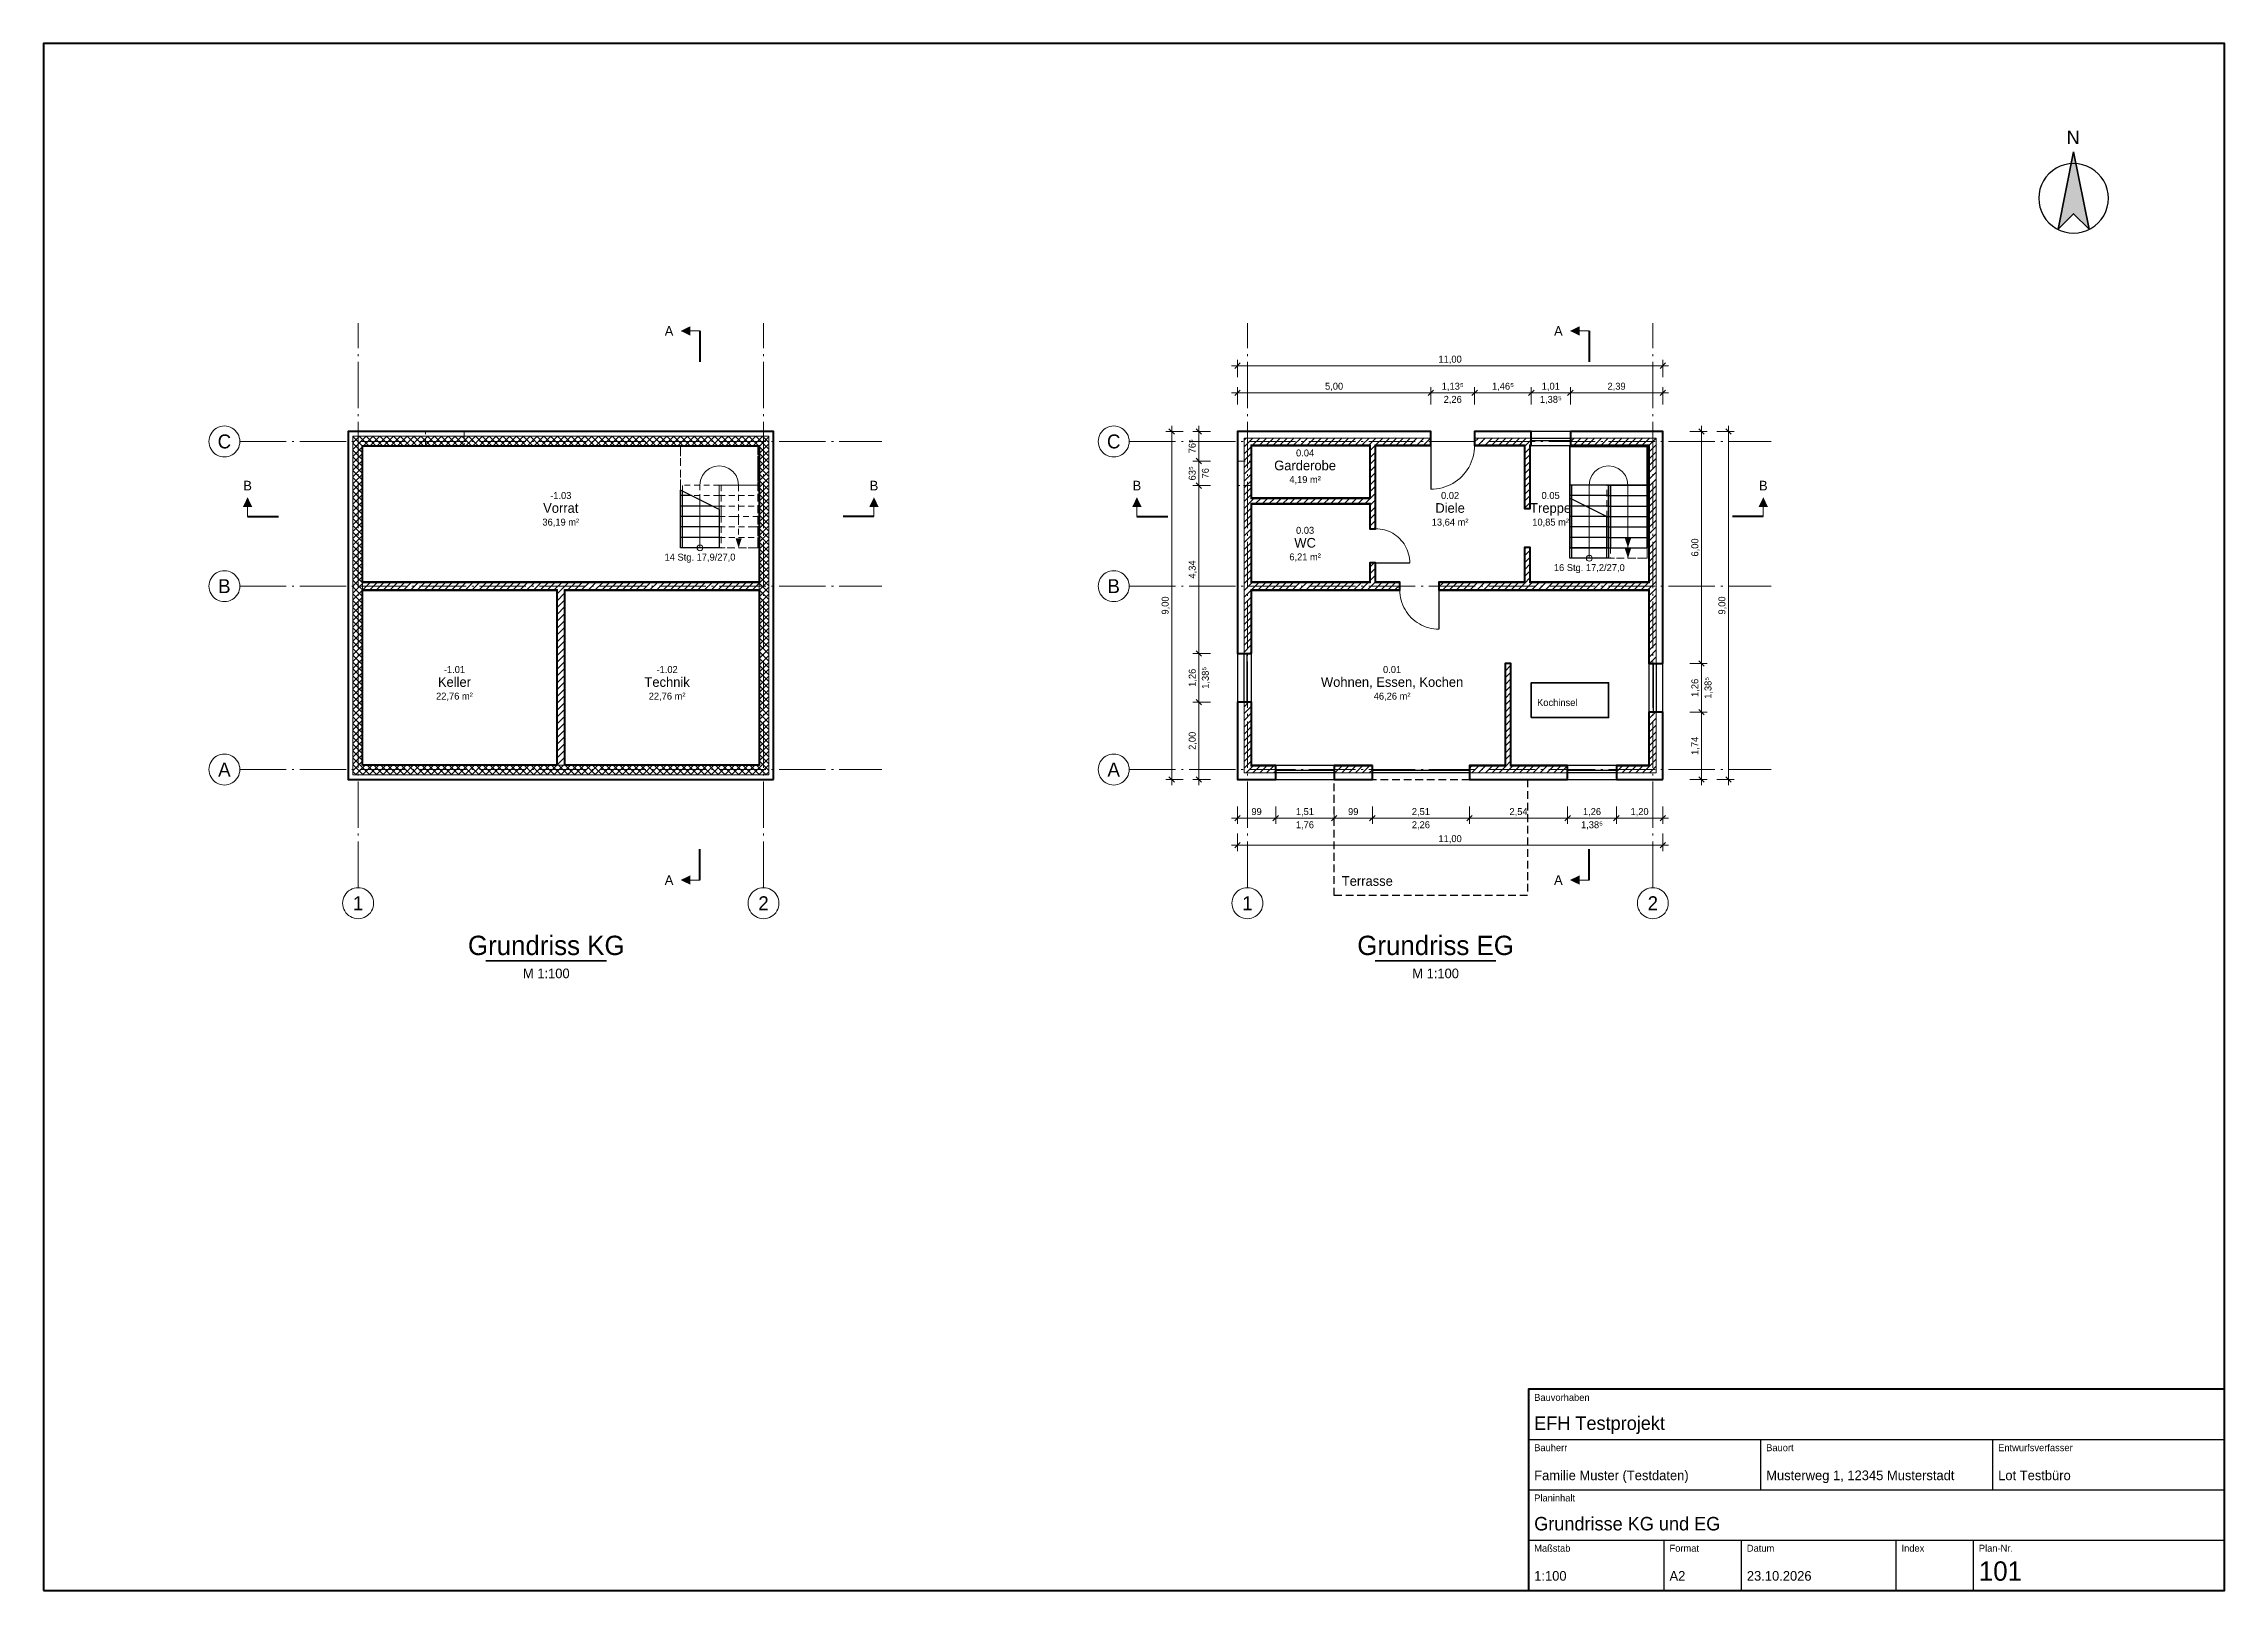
# Model space of a CAD drawing. Header units: millimetres. Extents: x 20 to 584, y 10 to 410.
import ezdxf
from ezdxf.enums import TextEntityAlignment as Align

# ---------------------------------------------------------------- set-up
doc = ezdxf.new("R2010")
doc.units = ezdxf.units.MM
for name, pattern in [('LOT_STRICH_1', [3, 2, -1]), ('LOT_STRICH_2', [2.5, 1.5, -1]), ('LOT_STRICH_3', [15.5, 12, -1.5, 0.5, -1.5])]:
    doc.linetypes.add(name, pattern=pattern)
doc.layers.add('A_Planblatt', color=7, linetype='Continuous')
pattern_1 = [(45, (0, 0), (-0.8838835, 0.8838835), [])]

msp = doc.modelspace()

# ---------------------------------------------------------------- hatches: boundary and pattern name
at = {"layer": 'A_Planblatt'}
for points in [[(545, 382), (549, 362), (545, 366), (541, 362)], [(184.75, 335.7), (187.25, 334.5), (187.25, 336.9)], [(414.75, 335.7), (417.25, 334.5), (417.25, 336.9)], [(72.75, 292.7), (73.95, 290.2), (71.55, 290.2)], [(234.75, 292.7), (233.55, 290.2), (235.95, 290.2)], [(302.75, 292.7), (303.95, 290.2), (301.55, 290.2)], [(464.75, 292.7), (463.55, 290.2), (465.95, 290.2)], [(199.75, 279.6), (200.55, 282.1), (198.95, 282.1)], [(429.75, 279.6), (430.55, 282.1), (428.95, 282.1)], [(429.75, 276.9), (430.55, 279.4), (428.95, 279.4)], [(184.75, 193.7), (187.25, 194.9), (187.25, 192.5)], [(414.75, 193.7), (417.25, 194.9), (417.25, 192.5)]]:
    msp.add_hatch(color=7, dxfattribs=at).paths.add_polyline_path(points)
at = {"layer": 'A_Planblatt', "lineweight": 13}
h = msp.add_hatch(dxfattribs=at)
h.set_pattern_fill('_USER', scale=1.25, angle=45, style=0, pattern_type=0)
h.set_pattern_definition(pattern_1)
h.paths.add_polyline_path([(207.55, 220.9), (207.55, 308.5), (99.95, 308.5), (99.95, 220.9)])
h.paths.add_polyline_path([(102.45, 223.4), (102.45, 306), (205.05, 306), (205.05, 223.4)])
h = msp.add_hatch(dxfattribs=at)
h.set_pattern_fill('_USER', scale=1.25, angle=135, style=0, pattern_type=0)
h.set_pattern_definition([(135, (0, 0), (-0.8838835, -0.8838835), [])])
h.paths.add_polyline_path([(207.55, 220.9), (207.55, 308.5), (99.95, 308.5), (99.95, 220.9)])
h.paths.add_polyline_path([(102.45, 223.4), (102.45, 306), (205.05, 306), (205.05, 223.4)])
h = msp.add_hatch(dxfattribs=at)
h.set_pattern_fill('_USER', scale=1.25, angle=45, style=0, pattern_type=0)
h.set_pattern_definition(pattern_1)
h.paths.add_polyline_path([(363.18, 306.25), (363.18, 292.27), (332.2, 292.27), (332.2, 306.25)])
h.paths.add_polyline_path([(404.75, 308), (390.1, 308), (390.1, 306.25), (403.18, 306.25), (403.18, 289.8), (404.32, 289.8), (404.32, 306.25), (404.75, 306.25)])
h.paths.add_polyline_path([(404.32, 279.7), (403.18, 279.7), (403.18, 270.57), (380.85, 270.57), (380.85, 268.82), (435.3, 268.82), (435.3, 249.7), (437.05, 249.7), (437.05, 308), (414.85, 308), (414.85, 306.25), (435.3, 306.25), (435.3, 270.57), (404.32, 270.57)])
h.paths.add_polyline_path([(364.32, 275.7), (363.18, 275.7), (363.18, 270.57), (332.2, 270.57), (332.2, 291.12), (363.18, 291.12), (363.18, 284.55), (364.32, 284.55), (364.32, 306.25), (378.75, 306.25), (378.75, 308), (330.45, 308), (330.45, 252.3), (332.2, 252.3), (332.2, 268.82), (370.75, 268.82), (370.75, 270.57), (364.32, 270.57)])
h.paths.add_polyline_path([(399.32, 249.7), (398.18, 249.7), (398.18, 223.15), (388.75, 223.15), (388.75, 221.4), (414.15, 221.4), (414.15, 223.15), (399.32, 223.15)])
h.paths.add_polyline_path([(338.65, 223.15), (332.2, 223.15), (332.2, 239.7), (330.45, 239.7), (330.45, 221.4), (338.65, 221.4)])
h.paths.add_polyline_path([(437.05, 221.4), (437.05, 237.1), (435.3, 237.1), (435.3, 223.15), (426.75, 223.15), (426.75, 221.4)])
h.paths.add_polyline_path([(363.65, 223.15), (353.75, 223.15), (353.75, 221.4), (363.65, 221.4)])
h = msp.add_hatch(dxfattribs=at)
h.set_pattern_fill('_USER', scale=1.25, angle=45, style=0, pattern_type=0)
h.set_pattern_definition(pattern_1)
h.paths.add_polyline_path([(205.05, 270.57), (102.45, 270.57), (102.45, 268.82), (152.88, 268.82), (152.88, 223.4), (154.62, 223.4), (154.62, 268.82), (205.05, 268.82)])

# ---------------------------------------------------------------- linework, layer by layer
at = {"layer": 'A_Planblatt', "color": 7, "lineweight": 50}
for points in [[(20, 10), (584, 10), (584, 410), (20, 410)], [(208.75, 219.7), (208.75, 309.7), (98.75, 309.7), (98.75, 219.7)], [(102.45, 270.72), (102.45, 306), (205.05, 306), (205.05, 270.72)], [(332.35, 252.3), (332.35, 268.68), (370.75, 268.68), (370.75, 270.72), (364.48, 270.72), (364.48, 275.7), (363.02, 275.7), (363.02, 270.72), (332.35, 270.72), (332.35, 290.98), (363.02, 290.98), (363.02, 284.55), (364.48, 284.55), (364.48, 306.1), (378.75, 306.1), (378.75, 309.7), (328.75, 309.7), (328.75, 252.3)], [(332.35, 292.42), (332.35, 306.1), (363.02, 306.1), (363.02, 292.42)], [(438.75, 249.7), (438.75, 309.7), (414.85, 309.7), (414.85, 306.1), (435.15, 306.1), (435.15, 270.72), (404.48, 270.72), (404.48, 279.7), (403.02, 279.7), (403.02, 270.72), (380.85, 270.72), (380.85, 268.68), (435.15, 268.68), (435.15, 249.7)], [(404.75, 309.7), (390.1, 309.7), (390.1, 306.1), (403.02, 306.1), (403.02, 289.8), (404.48, 289.8), (404.48, 306.1), (404.75, 306.1)], [(102.45, 223.4), (102.45, 268.68), (152.72, 268.68), (152.72, 223.4)], [(154.78, 223.4), (154.78, 268.68), (205.05, 268.68), (205.05, 223.4)], [(414.15, 223.3), (399.48, 223.3), (399.48, 249.7), (398.02, 249.7), (398.02, 223.3), (388.75, 223.3), (388.75, 219.7), (414.15, 219.7)], [(338.65, 223.3), (332.35, 223.3), (332.35, 239.7), (328.75, 239.7), (328.75, 219.7), (338.65, 219.7)], [(438.75, 219.7), (438.75, 237.1), (435.15, 237.1), (435.15, 223.3), (426.75, 223.3), (426.75, 219.7)], [(363.65, 223.3), (353.75, 223.3), (353.75, 219.7), (363.65, 219.7)], [(404, 10), (584, 10), (584, 62), (404, 62)]]:
    msp.add_lwpolyline(points, close=True, dxfattribs=at)
at = {"layer": 'A_Planblatt', "color": 7, "lineweight": 25}
for points in [[(554, 370), (553.92, 371.17), (553.69, 372.33), (553.31, 373.44), (552.79, 374.5), (552.14, 375.48), (551.36, 376.36), (550.48, 377.14), (549.5, 377.79), (548.44, 378.31), (547.33, 378.69), (546.17, 378.92), (545, 379), (543.83, 378.92), (542.67, 378.69), (541.56, 378.31), (540.5, 377.79), (539.52, 377.14), (538.64, 376.36), (537.86, 375.48), (537.21, 374.5), (536.69, 373.44), (536.31, 372.33), (536.08, 371.17), (536, 370), (536.08, 368.83), (536.31, 367.67), (536.69, 366.56), (537.21, 365.5), (537.86, 364.52), (538.64, 363.64), (539.52, 362.86), (540.5, 362.21), (541.56, 361.69), (542.67, 361.31), (543.83, 361.08), (545, 361), (546.17, 361.08), (547.33, 361.31), (548.44, 361.69), (549.5, 362.21), (550.48, 362.86), (551.36, 363.64), (552.14, 364.52), (552.79, 365.5), (553.31, 366.56), (553.69, 367.67), (553.92, 368.83)], [(414.85, 306.1), (414.85, 309.7), (404.75, 309.7), (404.75, 306.1)], [(414.75, 279.6), (434.75, 279.6), (434.75, 305.8), (414.75, 305.8)], [(332.35, 252.3), (328.75, 252.3), (328.75, 239.7), (332.35, 239.7)], [(438.75, 249.7), (435.15, 249.7), (435.15, 237.1), (438.75, 237.1)], [(353.75, 219.7), (353.75, 223.3), (338.65, 223.3), (338.65, 219.7)], [(426.75, 219.7), (426.75, 223.3), (414.15, 223.3), (414.15, 219.7)]]:
    msp.add_lwpolyline(points, close=True, dxfattribs=at)
at = {"layer": 'A_Planblatt', "color": 7, "lineweight": 35}
for points in [[(545, 382), (549, 362), (545, 366), (541, 362)], [(404.75, 235.7), (424.75, 235.7), (424.75, 244.7), (404.75, 244.7)]]:
    msp.add_lwpolyline(points, close=True, dxfattribs=at)
at = {"layer": 'A_Planblatt', "color": 7, "linetype": 'LOT_STRICH_3', "lineweight": 13}
for points in [[(101.33, 191.7), (101.33, 337.7)], [(206.18, 191.7), (206.18, 337.7)], [(331.32, 191.7), (331.32, 337.7)], [(436.18, 191.7), (436.18, 337.7)], [(70.75, 307.12), (236.75, 307.12)], [(300.75, 307.12), (466.75, 307.12)], [(70.75, 269.7), (236.75, 269.7)], [(300.75, 269.7), (466.75, 269.7)], [(70.75, 222.27), (236.75, 222.27)], [(300.75, 222.27), (466.75, 222.27)]]:
    msp.add_lwpolyline(points, dxfattribs=at)
at = {"layer": 'A_Planblatt', "color": 7, "lineweight": 18}
for points in [[(189.75, 335.7), (187.25, 335.7)], [(419.75, 335.7), (417.25, 335.7)], [(328.75, 328.2), (328.75, 323.7)], [(438.75, 328.2), (438.75, 323.7)], [(327.25, 326.7), (440.25, 326.7)], [(327.25, 319.7), (440.25, 319.7)], [(328.75, 321.2), (328.75, 316.7)], [(378.75, 321.2), (378.75, 316.7)], [(390.1, 321.2), (390.1, 316.7)], [(404.75, 321.2), (404.75, 316.7)], [(414.85, 321.2), (414.85, 316.7)], [(438.75, 321.2), (438.75, 316.7)], [(311.75, 218.2), (311.75, 311.2)], [(318.75, 218.2), (318.75, 311.2)], [(448.75, 311.2), (448.75, 218.2)], [(455.75, 311.2), (455.75, 218.2)], [(310.25, 309.7), (314.75, 309.7)], [(317.25, 309.7), (321.75, 309.7)], [(450.25, 309.7), (445.75, 309.7)], [(457.25, 309.7), (452.75, 309.7)], [(317.25, 302.05), (321.75, 302.05)], [(420.42, 298.3), (421.21, 299.34)], [(421.21, 299.34), (422.25, 300.13)], [(422.25, 300.13), (423.46, 300.63)], [(423.46, 300.63), (424.75, 300.8)], [(424.75, 300.8), (426.04, 300.63)], [(426.04, 300.63), (427.25, 300.13)], [(427.25, 300.13), (428.29, 299.34)], [(428.29, 299.34), (429.08, 298.3)], [(317.25, 295.7), (321.75, 295.7)], [(419.75, 295.8), (419.92, 297.09)], [(419.75, 290.4), (419.75, 295.8)], [(419.92, 297.09), (420.42, 298.3)], [(429.08, 298.3), (429.58, 297.09)], [(429.58, 297.09), (429.75, 295.8)], [(429.75, 295.8), (429.75, 279.6)], [(72.75, 287.7), (72.75, 290.2)], [(189.75, 279.6), (189.75, 292.02)], [(234.75, 287.7), (234.75, 290.2)], [(302.75, 287.7), (302.75, 290.2)], [(419.75, 276.9), (419.75, 289.91)], [(464.75, 287.7), (464.75, 290.2)], [(317.25, 252.3), (321.75, 252.3)], [(450.25, 249.7), (445.75, 249.7)], [(317.25, 239.7), (321.75, 239.7)], [(450.25, 237.1), (445.75, 237.1)], [(310.25, 219.7), (314.75, 219.7)], [(317.25, 219.7), (321.75, 219.7)], [(450.25, 219.7), (445.75, 219.7)], [(457.25, 219.7), (452.75, 219.7)], [(440.25, 209.7), (327.25, 209.7)], [(328.75, 208.2), (328.75, 212.7)], [(338.65, 208.2), (338.65, 212.7)], [(353.75, 208.2), (353.75, 212.7)], [(363.65, 208.2), (363.65, 212.7)], [(388.75, 208.2), (388.75, 212.7)], [(414.15, 208.2), (414.15, 212.7)], [(426.75, 208.2), (426.75, 212.7)], [(438.75, 208.2), (438.75, 212.7)], [(328.75, 201.2), (328.75, 205.7)], [(438.75, 201.2), (438.75, 205.7)], [(440.25, 202.7), (327.25, 202.7)], [(189.75, 193.7), (187.25, 193.7)], [(419.75, 193.7), (417.25, 193.7)]]:
    msp.add_lwpolyline(points, dxfattribs=at)
at = {"layer": 'A_Planblatt', "color": 7, "lineweight": 50}
for points in [[(189.75, 335.7), (189.75, 327.7)], [(419.75, 335.7), (419.75, 327.7)], [(72.75, 287.7), (80.75, 287.7)], [(234.75, 287.7), (226.75, 287.7)], [(302.75, 287.7), (310.75, 287.7)], [(464.75, 287.7), (456.75, 287.7)], [(189.75, 193.7), (189.75, 201.7)], [(419.75, 193.7), (419.75, 201.7)]]:
    msp.add_lwpolyline(points, dxfattribs=at)
at = {"layer": 'A_Planblatt', "color": 7, "lineweight": 25}
for points in [[(328.04, 325.99), (329.46, 327.41)], [(438.04, 325.99), (439.46, 327.41)], [(328.04, 318.99), (329.46, 320.41)], [(378.04, 318.99), (379.46, 320.41)], [(389.39, 318.99), (390.81, 320.41)], [(404.04, 318.99), (405.46, 320.41)], [(414.14, 318.99), (415.56, 320.41)], [(438.04, 318.99), (439.46, 320.41)], [(312.46, 308.99), (311.04, 310.41)], [(319.46, 308.99), (318.04, 310.41)], [(449.46, 308.99), (448.04, 310.41)], [(456.46, 308.99), (455.04, 310.41)], [(378.75, 306.1), (378.75, 294.75)], [(404.75, 308), (414.85, 308), (414.85, 307.3), (404.75, 307.3), (404.75, 308)], [(414.75, 295.8), (414.75, 305.8)], [(414.75, 305.8), (434.75, 305.8)], [(434.75, 305.8), (434.75, 295.8)], [(319.46, 301.34), (318.04, 302.76)], [(184.75, 293.1), (184.75, 294.52)], [(194.75, 289.52), (184.75, 294.52)], [(185.25, 293.1), (185.25, 294.27)], [(319.46, 294.99), (318.04, 296.41)], [(414.75, 293.1), (414.75, 295.8)], [(424.75, 295.8), (414.75, 295.8)], [(434.75, 295.8), (414.75, 295.8)], [(415.25, 293.1), (415.25, 295.8)], [(424.75, 295.8), (424.75, 293.1)], [(424.75, 295.8), (434.75, 295.8)], [(424.75, 293.1), (424.75, 295.8)], [(425.25, 295.8), (425.25, 293.1)], [(434.75, 295.8), (434.75, 293.1)], [(184.75, 290.4), (184.75, 293.1)], [(187.59, 293.1), (184.75, 293.1)], [(184.75, 287.7), (184.75, 290.4)], [(192.99, 290.4), (184.75, 290.4)], [(184.75, 285), (184.75, 287.7)], [(194.75, 287.7), (184.75, 287.7)], [(185.25, 290.4), (185.25, 293.1)], [(185.25, 287.7), (185.25, 290.4)], [(185.25, 285), (185.25, 287.7)], [(194.75, 289.52), (194.75, 287.7)], [(194.75, 287.7), (194.75, 285)], [(414.75, 290.4), (414.75, 293.1)], [(424.75, 293.1), (414.75, 293.1)], [(414.75, 290.4), (414.75, 292.41)], [(424.75, 287.41), (414.75, 292.41)], [(414.75, 287.7), (414.75, 290.4)], [(418.77, 290.4), (414.75, 290.4)], [(424.75, 290.4), (414.75, 290.4)], [(414.75, 285), (414.75, 287.7)], [(424.17, 287.7), (414.75, 287.7)], [(415.25, 290.4), (415.25, 293.1)], [(415.25, 290.4), (415.25, 292.16)], [(415.25, 287.7), (415.25, 290.4)], [(415.25, 285), (415.25, 287.7)], [(424.25, 285), (424.25, 287.66)], [(424.75, 293.1), (424.75, 290.4)], [(424.75, 293.1), (434.75, 293.1)], [(424.75, 290.4), (424.75, 293.1)], [(424.75, 290.4), (424.75, 287.7)], [(424.75, 290.4), (434.75, 290.4)], [(424.75, 287.7), (424.75, 290.4)], [(424.75, 287.7), (424.75, 285)], [(424.75, 287.7), (434.75, 287.7)], [(424.75, 285), (424.75, 287.7)], [(425.25, 293.1), (425.25, 290.4)], [(425.25, 290.4), (425.25, 287.7)], [(425.25, 287.7), (425.25, 285)], [(434.75, 293.1), (434.75, 290.4)], [(434.75, 290.4), (434.75, 287.7)], [(434.75, 287.7), (434.75, 285)], [(184.75, 282.3), (184.75, 285)], [(194.75, 285), (184.75, 285)], [(184.75, 279.6), (184.75, 282.3)], [(194.75, 282.3), (184.75, 282.3)], [(185.25, 282.3), (185.25, 285)], [(185.25, 279.6), (185.25, 282.3)], [(194.75, 285), (194.75, 282.3)], [(194.75, 282.3), (194.75, 279.6)], [(414.75, 282.3), (414.75, 285)], [(424.75, 285), (414.75, 285)], [(414.75, 279.6), (414.75, 282.3)], [(424.75, 282.3), (414.75, 282.3)], [(415.25, 282.3), (415.25, 285)], [(415.25, 279.6), (415.25, 282.3)], [(424.25, 282.3), (424.25, 285)], [(424.25, 279.6), (424.25, 282.3)], [(424.75, 287.41), (424.75, 285)], [(424.75, 285), (424.75, 282.3)], [(424.75, 285), (424.75, 282.3)], [(424.75, 285), (434.75, 285)], [(424.75, 282.3), (424.75, 285)], [(424.75, 282.3), (424.75, 279.6)], [(424.75, 282.3), (424.75, 279.6)], [(424.75, 282.3), (434.75, 282.3)], [(424.75, 279.6), (424.75, 282.3)], [(425.25, 285), (425.25, 282.3)], [(425.25, 282.3), (425.25, 279.6)], [(434.75, 285), (434.75, 282.3)], [(434.75, 282.3), (434.75, 279.6)], [(194.75, 279.6), (184.75, 279.6)], [(414.75, 276.9), (414.75, 279.6)], [(424.75, 279.6), (414.75, 279.6)], [(424.75, 276.9), (414.75, 276.9)], [(415.25, 276.9), (415.25, 279.6)], [(424.25, 276.9), (424.25, 279.6)], [(424.75, 279.6), (424.75, 276.9)], [(424.75, 279.6), (434.75, 279.6)], [(364.48, 275.7), (373.32, 275.7)], [(380.85, 268.68), (380.85, 258.57)], [(319.46, 251.59), (318.04, 253.01)], [(330.45, 239.7), (330.45, 252.3), (331.15, 252.3), (331.15, 239.7), (330.45, 239.7)], [(437.05, 249.7), (437.05, 237.1), (436.35, 237.1), (436.35, 249.7), (437.05, 249.7)], [(449.46, 248.99), (448.04, 250.41)], [(319.46, 238.99), (318.04, 240.41)], [(449.46, 236.39), (448.04, 237.81)], [(312.46, 218.99), (311.04, 220.41)], [(319.46, 218.99), (318.04, 220.41)], [(353.75, 221.4), (338.65, 221.4), (338.65, 222.1), (353.75, 222.1), (353.75, 221.4)], [(388.75, 221.4), (363.65, 221.4), (363.65, 222.1), (388.75, 222.1), (388.75, 221.4)], [(426.75, 221.4), (414.15, 221.4), (414.15, 222.1), (426.75, 222.1), (426.75, 221.4)], [(449.46, 218.99), (448.04, 220.41)], [(456.46, 218.99), (455.04, 220.41)], [(328.04, 208.99), (329.46, 210.41)], [(337.94, 208.99), (339.36, 210.41)], [(353.04, 208.99), (354.46, 210.41)], [(362.94, 208.99), (364.36, 210.41)], [(388.04, 208.99), (389.46, 210.41)], [(413.44, 208.99), (414.86, 210.41)], [(426.04, 208.99), (427.46, 210.41)], [(438.04, 208.99), (439.46, 210.41)], [(328.04, 201.99), (329.46, 203.41)], [(438.04, 201.99), (439.46, 203.41)], [(404, 49), (584, 49)], [(464, 49), (464, 36)], [(524, 49), (524, 36)], [(404, 36), (584, 36)], [(404, 23), (584, 23)], [(439, 23), (439, 10)], [(459, 23), (459, 10)], [(499, 23), (499, 10)], [(519, 23), (519, 10)]]:
    msp.add_lwpolyline(points, dxfattribs=at)
at = {"layer": 'A_Planblatt', "color": 7, "lineweight": 18}
for points in [[(70.75, 307.12), (70.72, 307.65), (70.61, 308.16), (70.45, 308.66), (70.21, 309.12), (69.92, 309.56), (69.58, 309.95), (69.19, 310.3), (68.75, 310.59), (68.28, 310.82), (67.79, 310.99), (67.27, 311.09), (66.75, 311.12), (66.23, 311.09), (65.71, 310.99), (65.22, 310.82), (64.75, 310.59), (64.31, 310.3), (63.92, 309.95), (63.58, 309.56), (63.29, 309.12), (63.05, 308.66), (62.89, 308.16), (62.78, 307.65), (62.75, 307.12), (62.78, 306.6), (62.89, 306.09), (63.05, 305.59), (63.29, 305.12), (63.58, 304.69), (63.92, 304.3), (64.31, 303.95), (64.75, 303.66), (65.22, 303.43), (65.71, 303.26), (66.23, 303.16), (66.75, 303.12), (67.27, 303.16), (67.79, 303.26), (68.28, 303.43), (68.75, 303.66), (69.19, 303.95), (69.58, 304.3), (69.92, 304.69), (70.21, 305.12), (70.45, 305.59), (70.61, 306.09), (70.72, 306.6)], [(300.75, 307.12), (300.72, 307.65), (300.61, 308.16), (300.45, 308.66), (300.21, 309.12), (299.92, 309.56), (299.58, 309.95), (299.19, 310.3), (298.75, 310.59), (298.28, 310.82), (297.79, 310.99), (297.27, 311.09), (296.75, 311.12), (296.23, 311.09), (295.71, 310.99), (295.22, 310.82), (294.75, 310.59), (294.31, 310.3), (293.92, 309.95), (293.58, 309.56), (293.29, 309.12), (293.05, 308.66), (292.89, 308.16), (292.78, 307.65), (292.75, 307.12), (292.78, 306.6), (292.89, 306.09), (293.05, 305.59), (293.29, 305.12), (293.58, 304.69), (293.92, 304.3), (294.31, 303.95), (294.75, 303.66), (295.22, 303.43), (295.71, 303.26), (296.23, 303.16), (296.75, 303.12), (297.27, 303.16), (297.79, 303.26), (298.28, 303.43), (298.75, 303.66), (299.19, 303.95), (299.58, 304.3), (299.92, 304.69), (300.21, 305.12), (300.45, 305.59), (300.61, 306.09), (300.72, 306.6)], [(208.75, 219.7), (208.75, 309.7), (98.75, 309.7), (98.75, 219.7)], [(99.95, 220.9), (99.95, 308.5), (207.55, 308.5), (207.55, 220.9)], [(207.55, 220.9), (207.55, 308.5), (99.95, 308.5), (99.95, 220.9)], [(102.45, 223.4), (102.45, 306), (205.05, 306), (205.05, 223.4)], [(328.85, 309.6), (378.75, 309.6), (378.75, 309.7), (328.75, 309.7), (328.75, 252.3), (328.85, 252.3)], [(330.45, 308), (378.75, 308), (378.75, 309.6), (328.85, 309.6), (328.85, 252.3), (330.45, 252.3)], [(364.32, 275.7), (363.18, 275.7), (363.18, 270.57), (332.2, 270.57), (332.2, 291.12), (363.18, 291.12), (363.18, 284.55), (364.32, 284.55), (364.32, 306.25), (378.75, 306.25), (378.75, 308), (330.45, 308), (330.45, 252.3), (332.2, 252.3), (332.2, 268.82), (370.75, 268.82), (370.75, 270.57), (364.32, 270.57)], [(363.18, 306.25), (363.18, 292.27), (332.2, 292.27), (332.2, 306.25)], [(363.18, 306.25), (332.2, 306.25), (332.2, 292.27), (363.18, 292.27)], [(363.02, 306.1), (363.02, 292.42), (332.35, 292.42), (332.35, 306.1)], [(378.75, 306.25), (364.32, 306.25), (364.32, 284.55), (364.48, 284.55), (364.48, 306.1), (378.75, 306.1)], [(404.32, 279.7), (403.18, 279.7), (403.18, 270.57), (380.85, 270.57), (380.85, 268.82), (435.3, 268.82), (435.3, 249.7), (437.05, 249.7), (437.05, 308), (414.85, 308), (414.85, 306.25), (435.3, 306.25), (435.3, 270.57), (404.32, 270.57)], [(404.75, 309.7), (390.1, 309.7), (390.1, 309.6), (404.75, 309.6)], [(404.75, 309.6), (390.1, 309.6), (390.1, 308), (404.75, 308)], [(404.75, 308), (390.1, 308), (390.1, 306.25), (403.18, 306.25), (403.18, 289.8), (404.32, 289.8), (404.32, 306.25), (404.75, 306.25)], [(403.18, 306.25), (390.1, 306.25), (390.1, 306.1), (403.02, 306.1), (403.02, 289.8), (403.18, 289.8)], [(404.75, 306.25), (404.32, 306.25), (404.32, 289.8), (404.48, 289.8), (404.48, 306.1), (404.75, 306.1)], [(404.48, 279.7), (404.32, 279.7), (404.32, 270.57), (435.3, 270.57), (435.3, 306.25), (414.85, 306.25), (414.85, 306.1), (435.15, 306.1), (435.15, 270.72), (404.48, 270.72)], [(438.75, 309.7), (414.85, 309.7), (414.85, 309.6), (438.65, 309.6), (438.65, 249.7), (438.75, 249.7)], [(438.65, 309.6), (414.85, 309.6), (414.85, 308), (437.05, 308), (437.05, 249.7), (438.65, 249.7)], [(363.18, 275.7), (363.02, 275.7), (363.02, 270.72), (332.35, 270.72), (332.35, 290.98), (363.02, 290.98), (363.02, 284.55), (363.18, 284.55), (363.18, 291.12), (332.2, 291.12), (332.2, 270.57), (363.18, 270.57)], [(190.5, 279.6), (190.44, 279.89), (190.28, 280.13), (190.04, 280.29), (189.75, 280.35), (189.46, 280.29), (189.22, 280.13), (189.06, 279.89), (189, 279.6), (189.06, 279.31), (189.22, 279.07), (189.46, 278.91), (189.75, 278.85), (190.04, 278.91), (190.28, 279.07), (190.44, 279.31)], [(403.18, 279.7), (403.02, 279.7), (403.02, 270.72), (380.85, 270.72), (380.85, 270.57), (403.18, 270.57)], [(420.5, 276.9), (420.44, 277.19), (420.28, 277.43), (420.04, 277.59), (419.75, 277.65), (419.46, 277.59), (419.22, 277.43), (419.06, 277.19), (419, 276.9), (419.06, 276.61), (419.22, 276.37), (419.46, 276.21), (419.75, 276.15), (420.04, 276.21), (420.28, 276.37), (420.44, 276.61)], [(70.75, 269.7), (70.72, 270.22), (70.61, 270.74), (70.45, 271.23), (70.21, 271.7), (69.92, 272.14), (69.58, 272.53), (69.19, 272.87), (68.75, 273.16), (68.28, 273.4), (67.79, 273.56), (67.27, 273.67), (66.75, 273.7), (66.23, 273.67), (65.71, 273.56), (65.22, 273.4), (64.75, 273.16), (64.31, 272.87), (63.92, 272.53), (63.58, 272.14), (63.29, 271.7), (63.05, 271.23), (62.89, 270.74), (62.78, 270.22), (62.75, 269.7), (62.78, 269.18), (62.89, 268.66), (63.05, 268.17), (63.29, 267.7), (63.58, 267.26), (63.92, 266.87), (64.31, 266.53), (64.75, 266.24), (65.22, 266), (65.71, 265.84), (66.23, 265.73), (66.75, 265.7), (67.27, 265.73), (67.79, 265.84), (68.28, 266), (68.75, 266.24), (69.19, 266.53), (69.58, 266.87), (69.92, 267.26), (70.21, 267.7), (70.45, 268.17), (70.61, 268.66), (70.72, 269.18)], [(205.05, 270.72), (102.45, 270.72), (102.45, 270.57), (205.05, 270.57)], [(300.75, 269.7), (300.72, 270.22), (300.61, 270.74), (300.45, 271.23), (300.21, 271.7), (299.92, 272.14), (299.58, 272.53), (299.19, 272.87), (298.75, 273.16), (298.28, 273.4), (297.79, 273.56), (297.27, 273.67), (296.75, 273.7), (296.23, 273.67), (295.71, 273.56), (295.22, 273.4), (294.75, 273.16), (294.31, 272.87), (293.92, 272.53), (293.58, 272.14), (293.29, 271.7), (293.05, 271.23), (292.89, 270.74), (292.78, 270.22), (292.75, 269.7), (292.78, 269.18), (292.89, 268.66), (293.05, 268.17), (293.29, 267.7), (293.58, 267.26), (293.92, 266.87), (294.31, 266.53), (294.75, 266.24), (295.22, 266), (295.71, 265.84), (296.23, 265.73), (296.75, 265.7), (297.27, 265.73), (297.79, 265.84), (298.28, 266), (298.75, 266.24), (299.19, 266.53), (299.58, 266.87), (299.92, 267.26), (300.21, 267.7), (300.45, 268.17), (300.61, 268.66), (300.72, 269.18)], [(364.48, 275.7), (364.32, 275.7), (364.32, 270.57), (370.75, 270.57), (370.75, 270.72), (364.48, 270.72)], [(205.05, 270.57), (102.45, 270.57), (102.45, 268.82), (152.88, 268.82), (152.88, 223.4), (154.62, 223.4), (154.62, 268.82), (205.05, 268.82)], [(152.88, 268.82), (102.45, 268.82), (102.45, 268.68), (152.72, 268.68), (152.72, 223.4), (152.88, 223.4)], [(205.05, 268.82), (154.62, 268.82), (154.62, 223.4), (154.78, 223.4), (154.78, 268.68), (205.05, 268.68)], [(332.35, 268.68), (370.75, 268.68), (370.75, 268.82), (332.2, 268.82), (332.2, 252.3), (332.35, 252.3)], [(435.3, 268.82), (380.85, 268.82), (380.85, 268.68), (435.15, 268.68), (435.15, 249.7), (435.3, 249.7)], [(399.32, 249.7), (398.18, 249.7), (398.18, 223.15), (388.75, 223.15), (388.75, 221.4), (414.15, 221.4), (414.15, 223.15), (399.32, 223.15)], [(398.18, 249.7), (398.02, 249.7), (398.02, 223.3), (388.75, 223.3), (388.75, 223.15), (398.18, 223.15)], [(399.48, 249.7), (399.32, 249.7), (399.32, 223.15), (414.15, 223.15), (414.15, 223.3), (399.48, 223.3)], [(338.65, 219.8), (328.85, 219.8), (328.85, 239.7), (328.75, 239.7), (328.75, 219.7), (338.65, 219.7)], [(338.65, 221.4), (330.45, 221.4), (330.45, 239.7), (328.85, 239.7), (328.85, 219.8), (338.65, 219.8)], [(338.65, 223.15), (332.2, 223.15), (332.2, 239.7), (330.45, 239.7), (330.45, 221.4), (338.65, 221.4)], [(338.65, 223.3), (332.35, 223.3), (332.35, 239.7), (332.2, 239.7), (332.2, 223.15), (338.65, 223.15)], [(438.65, 219.8), (438.65, 237.1), (437.05, 237.1), (437.05, 221.4), (426.75, 221.4), (426.75, 219.8)], [(437.05, 221.4), (437.05, 237.1), (435.3, 237.1), (435.3, 223.15), (426.75, 223.15), (426.75, 221.4)], [(435.3, 223.15), (435.3, 237.1), (435.15, 237.1), (435.15, 223.3), (426.75, 223.3), (426.75, 223.15)], [(438.75, 219.7), (438.75, 237.1), (438.65, 237.1), (438.65, 219.8), (426.75, 219.8), (426.75, 219.7)], [(70.75, 222.27), (70.72, 222.8), (70.61, 223.31), (70.45, 223.81), (70.21, 224.27), (69.92, 224.71), (69.58, 225.1), (69.19, 225.45), (68.75, 225.74), (68.28, 225.97), (67.79, 226.14), (67.27, 226.24), (66.75, 226.27), (66.23, 226.24), (65.71, 226.14), (65.22, 225.97), (64.75, 225.74), (64.31, 225.45), (63.92, 225.1), (63.58, 224.71), (63.29, 224.27), (63.05, 223.81), (62.89, 223.31), (62.78, 222.8), (62.75, 222.27), (62.78, 221.75), (62.89, 221.24), (63.05, 220.74), (63.29, 220.27), (63.58, 219.84), (63.92, 219.45), (64.31, 219.1), (64.75, 218.81), (65.22, 218.58), (65.71, 218.41), (66.23, 218.31), (66.75, 218.27), (67.27, 218.31), (67.79, 218.41), (68.28, 218.58), (68.75, 218.81), (69.19, 219.1), (69.58, 219.45), (69.92, 219.84), (70.21, 220.27), (70.45, 220.74), (70.61, 221.24), (70.72, 221.75)], [(300.75, 222.27), (300.72, 222.8), (300.61, 223.31), (300.45, 223.81), (300.21, 224.27), (299.92, 224.71), (299.58, 225.1), (299.19, 225.45), (298.75, 225.74), (298.28, 225.97), (297.79, 226.14), (297.27, 226.24), (296.75, 226.27), (296.23, 226.24), (295.71, 226.14), (295.22, 225.97), (294.75, 225.74), (294.31, 225.45), (293.92, 225.1), (293.58, 224.71), (293.29, 224.27), (293.05, 223.81), (292.89, 223.31), (292.78, 222.8), (292.75, 222.27), (292.78, 221.75), (292.89, 221.24), (293.05, 220.74), (293.29, 220.27), (293.58, 219.84), (293.92, 219.45), (294.31, 219.1), (294.75, 218.81), (295.22, 218.58), (295.71, 218.41), (296.23, 218.31), (296.75, 218.27), (297.27, 218.31), (297.79, 218.41), (298.28, 218.58), (298.75, 218.81), (299.19, 219.1), (299.58, 219.45), (299.92, 219.84), (300.21, 220.27), (300.45, 220.74), (300.61, 221.24), (300.72, 221.75)], [(363.65, 223.3), (353.75, 223.3), (353.75, 223.15), (363.65, 223.15)], [(363.65, 223.15), (353.75, 223.15), (353.75, 221.4), (363.65, 221.4)], [(363.65, 221.4), (353.75, 221.4), (353.75, 219.8), (363.65, 219.8)], [(414.15, 221.4), (388.75, 221.4), (388.75, 219.8), (414.15, 219.8)], [(363.65, 219.8), (353.75, 219.8), (353.75, 219.7), (363.65, 219.7)], [(414.15, 219.8), (388.75, 219.8), (388.75, 219.7), (414.15, 219.7)], [(105.33, 187.7), (105.29, 188.22), (105.19, 188.74), (105.02, 189.23), (104.79, 189.7), (104.5, 190.14), (104.15, 190.53), (103.76, 190.87), (103.33, 191.16), (102.86, 191.4), (102.36, 191.56), (101.85, 191.67), (101.33, 191.7), (100.8, 191.67), (100.29, 191.56), (99.79, 191.4), (99.33, 191.16), (98.89, 190.87), (98.5, 190.53), (98.15, 190.14), (97.86, 189.7), (97.63, 189.23), (97.46, 188.74), (97.36, 188.22), (97.33, 187.7), (97.36, 187.18), (97.46, 186.66), (97.63, 186.17), (97.86, 185.7), (98.15, 185.26), (98.5, 184.87), (98.89, 184.53), (99.33, 184.24), (99.79, 184), (100.29, 183.84), (100.8, 183.73), (101.33, 183.7), (101.85, 183.73), (102.36, 183.84), (102.86, 184), (103.33, 184.24), (103.76, 184.53), (104.15, 184.87), (104.5, 185.26), (104.79, 185.7), (105.02, 186.17), (105.19, 186.66), (105.29, 187.18)], [(210.18, 187.7), (210.14, 188.22), (210.04, 188.74), (209.87, 189.23), (209.64, 189.7), (209.35, 190.14), (209, 190.53), (208.61, 190.87), (208.18, 191.16), (207.71, 191.4), (207.21, 191.56), (206.7, 191.67), (206.18, 191.7), (205.65, 191.67), (205.14, 191.56), (204.64, 191.4), (204.18, 191.16), (203.74, 190.87), (203.35, 190.53), (203, 190.14), (202.71, 189.7), (202.48, 189.23), (202.31, 188.74), (202.21, 188.22), (202.18, 187.7), (202.21, 187.18), (202.31, 186.66), (202.48, 186.17), (202.71, 185.7), (203, 185.26), (203.35, 184.87), (203.74, 184.53), (204.18, 184.24), (204.64, 184), (205.14, 183.84), (205.65, 183.73), (206.18, 183.7), (206.7, 183.73), (207.21, 183.84), (207.71, 184), (208.18, 184.24), (208.61, 184.53), (209, 184.87), (209.35, 185.26), (209.64, 185.7), (209.87, 186.17), (210.04, 186.66), (210.14, 187.18)], [(335.32, 187.7), (335.29, 188.22), (335.19, 188.74), (335.02, 189.23), (334.79, 189.7), (334.5, 190.14), (334.15, 190.53), (333.76, 190.87), (333.32, 191.16), (332.86, 191.4), (332.36, 191.56), (331.85, 191.67), (331.32, 191.7), (330.8, 191.67), (330.29, 191.56), (329.79, 191.4), (329.32, 191.16), (328.89, 190.87), (328.5, 190.53), (328.15, 190.14), (327.86, 189.7), (327.63, 189.23), (327.46, 188.74), (327.36, 188.22), (327.32, 187.7), (327.36, 187.18), (327.46, 186.66), (327.63, 186.17), (327.86, 185.7), (328.15, 185.26), (328.5, 184.87), (328.89, 184.53), (329.32, 184.24), (329.79, 184), (330.29, 183.84), (330.8, 183.73), (331.32, 183.7), (331.85, 183.73), (332.36, 183.84), (332.86, 184), (333.32, 184.24), (333.76, 184.53), (334.15, 184.87), (334.5, 185.26), (334.79, 185.7), (335.02, 186.17), (335.19, 186.66), (335.29, 187.18)], [(440.18, 187.7), (440.14, 188.22), (440.04, 188.74), (439.87, 189.23), (439.64, 189.7), (439.35, 190.14), (439, 190.53), (438.61, 190.87), (438.18, 191.16), (437.71, 191.4), (437.21, 191.56), (436.7, 191.67), (436.18, 191.7), (435.65, 191.67), (435.14, 191.56), (434.64, 191.4), (434.18, 191.16), (433.74, 190.87), (433.35, 190.53), (433, 190.14), (432.71, 189.7), (432.48, 189.23), (432.31, 188.74), (432.21, 188.22), (432.18, 187.7), (432.21, 187.18), (432.31, 186.66), (432.48, 186.17), (432.71, 185.7), (433, 185.26), (433.35, 184.87), (433.74, 184.53), (434.18, 184.24), (434.64, 184), (435.14, 183.84), (435.65, 183.73), (436.18, 183.7), (436.7, 183.73), (437.21, 183.84), (437.71, 184), (438.18, 184.24), (438.61, 184.53), (439, 184.87), (439.35, 185.26), (439.64, 185.7), (439.87, 186.17), (440.04, 186.66), (440.14, 187.18)]]:
    msp.add_lwpolyline(points, close=True, dxfattribs=at)
at = {"layer": 'A_Planblatt', "color": 7, "linetype": 'LOT_STRICH_1', "lineweight": 18}
for points in [[(118.75, 309.7), (128.75, 309.7), (128.75, 306), (118.75, 306), (118.75, 309.7)], [(328.75, 295.7), (328.75, 302.05), (332.35, 302.05), (332.35, 295.7), (328.75, 295.7)]]:
    msp.add_lwpolyline(points, dxfattribs=at)
for points in [[(184.75, 279.6), (204.75, 279.6), (204.75, 305.8), (184.75, 305.8)], [(414.75, 276.9), (434.75, 276.9), (434.75, 305.8), (414.75, 305.8)]]:
    msp.add_lwpolyline(points, close=True, dxfattribs=at)
at = {"layer": 'A_Planblatt', "color": 7, "linetype": 'LOT_STRICH_2', "lineweight": 18}
for points in [[(184.75, 295.8), (184.75, 305.8)], [(184.75, 305.8), (204.75, 305.8)], [(204.75, 305.8), (204.75, 295.8)], [(414.75, 295.8), (414.75, 305.8)], [(414.75, 305.8), (434.75, 305.8)], [(434.75, 305.8), (434.75, 295.8)], [(190.42, 298.3), (191.21, 299.34)], [(191.21, 299.34), (192.25, 300.13)], [(192.25, 300.13), (193.46, 300.63)], [(193.46, 300.63), (194.75, 300.8)], [(194.75, 300.8), (196.04, 300.63)], [(196.04, 300.63), (197.25, 300.13)], [(197.25, 300.13), (198.29, 299.34)], [(198.29, 299.34), (199.08, 298.3)], [(420.42, 298.3), (421.21, 299.34)], [(421.21, 299.34), (422.25, 300.13)], [(422.25, 300.13), (423.46, 300.63)], [(423.46, 300.63), (424.75, 300.8)], [(424.75, 300.8), (426.04, 300.63)], [(426.04, 300.63), (427.25, 300.13)], [(427.25, 300.13), (428.29, 299.34)], [(428.29, 299.34), (429.08, 298.3)], [(184.75, 294.52), (184.75, 295.8)], [(194.75, 295.8), (184.75, 295.8)], [(204.75, 295.8), (184.75, 295.8)], [(185.25, 294.27), (185.25, 295.8)], [(189.75, 295.8), (189.92, 297.09)], [(189.75, 292.02), (189.75, 295.8)], [(189.92, 297.09), (190.42, 298.3)], [(194.75, 295.8), (194.75, 293.1)], [(194.75, 295.8), (204.75, 295.8)], [(194.75, 293.1), (194.75, 295.8)], [(195.25, 295.8), (195.25, 293.1)], [(199.08, 298.3), (199.58, 297.09)], [(199.58, 297.09), (199.75, 295.8)], [(199.75, 295.8), (199.75, 287.02)], [(204.75, 295.8), (204.75, 293.1)], [(414.75, 293.1), (414.75, 295.8)], [(424.75, 295.8), (414.75, 295.8)], [(434.75, 295.8), (414.75, 295.8)], [(415.25, 293.1), (415.25, 295.8)], [(419.75, 295.8), (419.92, 297.09)], [(419.75, 289.91), (419.75, 295.8)], [(419.92, 297.09), (420.42, 298.3)], [(424.25, 293.1), (424.25, 295.8)], [(424.75, 295.8), (424.75, 293.1)], [(424.75, 295.8), (434.75, 295.8)], [(424.75, 293.1), (424.75, 295.8)], [(425.25, 295.8), (425.25, 293.1)], [(429.08, 298.3), (429.58, 297.09)], [(429.58, 297.09), (429.75, 295.8)], [(429.75, 295.8), (429.75, 284.91)], [(434.75, 295.8), (434.75, 293.1)], [(194.75, 293.1), (187.59, 293.1)], [(194.75, 290.4), (192.99, 290.4)], [(194.75, 293.1), (194.75, 290.4)], [(194.75, 293.1), (204.75, 293.1)], [(194.75, 290.4), (194.75, 293.1)], [(194.75, 290.4), (194.75, 289.52)], [(194.75, 290.4), (204.75, 290.4)], [(194.75, 289.52), (194.75, 290.4)], [(194.75, 287.7), (194.75, 289.52)], [(194.75, 287.7), (198.39, 287.7)], [(194.75, 285), (194.75, 287.7)], [(195.25, 293.1), (195.25, 290.4)], [(195.25, 290.4), (195.25, 289.27)], [(195.25, 289.27), (195.25, 287.7)], [(195.25, 287.7), (195.25, 285)], [(198.39, 287.7), (204.75, 287.7)], [(204.75, 293.1), (204.75, 290.4)], [(204.75, 290.4), (204.75, 287.7)], [(204.75, 287.7), (204.75, 285)], [(414.75, 292.41), (414.75, 293.1)], [(424.75, 293.1), (414.75, 293.1)], [(415.25, 292.16), (415.25, 293.1)], [(424.75, 290.4), (418.77, 290.4)], [(424.75, 287.7), (424.17, 287.7)], [(424.25, 290.4), (424.25, 293.1)], [(424.25, 287.7), (424.25, 290.4)], [(424.25, 287.66), (424.25, 287.7)], [(424.75, 293.1), (424.75, 290.4)], [(424.75, 293.1), (434.75, 293.1)], [(424.75, 290.4), (424.75, 293.1)], [(424.75, 290.4), (424.75, 287.7)], [(424.75, 290.4), (434.75, 290.4)], [(424.75, 287.7), (424.75, 290.4)], [(424.75, 287.7), (424.75, 287.41)], [(424.75, 287.7), (434.75, 287.7)], [(424.75, 287.41), (424.75, 287.7)], [(425.25, 293.1), (425.25, 290.4)], [(425.25, 290.4), (425.25, 287.7)], [(425.25, 287.7), (425.25, 287.16)], [(434.75, 293.1), (434.75, 290.4)], [(434.75, 290.4), (434.75, 287.7)], [(434.75, 287.7), (434.75, 285)], [(194.75, 285), (203.79, 285)], [(194.75, 282.3), (194.75, 285)], [(194.75, 282.3), (204.75, 282.3)], [(194.75, 279.6), (194.75, 282.3)], [(195.25, 285), (195.25, 282.3)], [(195.25, 282.3), (195.25, 279.6)], [(199.75, 287.02), (199.75, 279.6)], [(203.79, 285), (204.75, 285)], [(204.75, 285), (204.75, 284.52)], [(204.75, 284.52), (204.75, 282.3)], [(204.75, 282.3), (204.75, 279.6)], [(424.75, 285), (424.75, 287.41)], [(424.75, 285), (429.57, 285)], [(424.75, 282.3), (424.75, 285)], [(424.75, 282.3), (434.75, 282.3)], [(424.75, 279.6), (424.75, 282.3)], [(425.25, 287.16), (425.25, 285)], [(425.25, 285), (425.25, 282.3)], [(425.25, 282.3), (425.25, 279.6)], [(429.57, 285), (434.75, 285)], [(429.75, 284.91), (429.75, 276.9)], [(434.75, 285), (434.75, 282.41)], [(434.75, 282.41), (434.75, 282.3)], [(434.75, 282.3), (434.75, 279.6)], [(194.75, 279.6), (204.75, 279.6)], [(424.75, 279.6), (434.75, 279.6)], [(424.75, 276.9), (424.75, 279.6)], [(424.75, 276.9), (434.75, 276.9)], [(425.25, 279.6), (425.25, 276.9)], [(434.75, 279.6), (434.75, 276.9)]]:
    msp.add_lwpolyline(points, dxfattribs=at)
at = {"layer": 'A_Planblatt', "color": 7, "lineweight": 13}
for points in [[(378.75, 294.75), (379.49, 294.77), (380.23, 294.85), (380.96, 294.97), (381.69, 295.14), (382.4, 295.35), (383.09, 295.61), (383.77, 295.92), (384.43, 296.27), (385.06, 296.66), (385.66, 297.1), (386.23, 297.57), (386.78, 298.07), (387.28, 298.62), (387.75, 299.19), (388.19, 299.79), (388.58, 300.42), (388.93, 301.08), (389.24, 301.76), (389.5, 302.45), (389.71, 303.16), (389.88, 303.89), (390, 304.62), (390.08, 305.36), (390.1, 306.1)], [(373.32, 275.7), (373.31, 276.28), (373.25, 276.86), (373.15, 277.43), (373.02, 277.99), (372.86, 278.54), (372.65, 279.09), (372.41, 279.61), (372.14, 280.12), (371.83, 280.62), (371.5, 281.09), (371.13, 281.54), (370.73, 281.96), (370.31, 282.35), (369.86, 282.72), (369.39, 283.06), (368.9, 283.36), (368.39, 283.64), (367.86, 283.88), (367.32, 284.08), (366.77, 284.25), (366.2, 284.38), (365.63, 284.47), (365.05, 284.53), (364.48, 284.55)], [(380.85, 258.57), (380.19, 258.6), (379.53, 258.66), (378.88, 258.77), (378.24, 258.92), (377.6, 259.11), (376.98, 259.34), (376.38, 259.62), (375.8, 259.93), (375.24, 260.28), (374.7, 260.66), (374.19, 261.08), (373.71, 261.53), (373.26, 262.02), (372.84, 262.53), (372.45, 263.06), (372.1, 263.62), (371.79, 264.21), (371.52, 264.81), (371.29, 265.43), (371.09, 266.06), (370.94, 266.7), (370.84, 267.36), (370.77, 268.01), (370.75, 268.68)]]:
    msp.add_lwpolyline(points, dxfattribs=at)
at = {"layer": 'A_Planblatt', "color": 7, "linetype": 'LOT_STRICH_1', "lineweight": 25}
msp.add_lwpolyline([(353.75, 219.7), (403.75, 219.7), (403.75, 189.7), (353.75, 189.7)], close=True, dxfattribs=at)
at = {"layer": 'A_Planblatt', "color": 7, "lineweight": 35}
for points in [[(134.4, 172.8), (165.6, 172.8)], [(364.4, 172.8), (395.6, 172.8)]]:
    msp.add_lwpolyline(points, dxfattribs=at)

# ---------------------------------------------------------------- texts
at = {"layer": 'A_Planblatt', "color": 7}
for s, height, p in [('N', 3.5, (543.2, 384)), ('Kochinsel', 1.8, (406.25, 238.7)), ('Terrasse', 2.5, (355.75, 192.2)), ('Bauvorhaben', 1.8, (405.5, 59)), ('EFH Testprojekt', 3.5, (405.5, 51.5)), ('Bauherr', 1.8, (405.5, 46)), ('Bauort', 1.8, (465.5, 46)), ('Entwurfsverfasser', 1.8, (525.5, 46)), ('Familie Muster (Testdaten)', 2.5, (405.5, 38.5)), ('Musterweg 1, 12345 Musterstadt', 2.5, (465.5, 38.5)), ('Lot Testbüro', 2.5, (525.5, 38.5)), ('Planinhalt', 1.8, (405.5, 33)), ('Grundrisse KG und EG', 3.5, (405.5, 25.5)), ('Maßstab', 1.8, (405.5, 20)), ('Format', 1.8, (440.5, 20)), ('Datum', 1.8, (460.5, 20)), ('Index', 1.8, (500.5, 20)), ('Plan-Nr.', 1.8, (520.5, 20)), ('101', 5, (520.5, 12.5)), ('1:100', 2.5, (405.5, 12.5)), ('A2', 2.5, (440.5, 12.5)), ('23.10.2026', 2.5, (460.5, 12.5))]:
    msp.add_text(s, height=height, dxfattribs=at).set_placement(p)
for s, height, p in [('A', 2.5, (181.75, 334.45)), ('A', 2.5, (411.75, 334.45)), ('11,00', 1.8, (383.75, 327.5)), ('5,00', 1.8, (353.75, 320.5)), ('1,13⁵', 1.8, (384.43, 320.5)), ('1,46⁵', 1.8, (397.43, 320.5)), ('1,01', 1.8, (409.8, 320.5)), ('2,39', 1.8, (426.8, 320.5)), ('2,26', 1.8, (384.43, 317.1)), ('1,38⁵', 1.8, (409.8, 317.1)), ('C', 3.6, (66.75, 305.32)), ('C', 3.6, (296.75, 305.32)), ('0.04', 1.8, (346.25, 303.24)), ('Garderobe', 2.5, (346.25, 299.66)), ('B', 2.5, (72.75, 294.45)), ('-1.03', 1.8, (153.75, 292.24)), ('B', 2.5, (234.75, 294.45)), ('B', 2.5, (302.75, 294.45)), ('4,19 m²', 1.8, (346.25, 296.36)), ('0.02', 1.8, (383.75, 292.24)), ('0.05', 1.8, (409.75, 292.24)), ('B', 2.5, (464.75, 294.45)), ('Vorrat', 2.5, (153.75, 288.66)), ('Diele', 2.5, (383.75, 288.66)), ('Treppe', 2.5, (409.75, 288.66)), ('36,19 m²', 1.8, (153.75, 285.36)), ('WC', 2.5, (346.25, 279.66)), ('0.03', 1.8, (346.25, 283.24)), ('13,64 m²', 1.8, (383.75, 285.36)), ('10,85 m²', 1.8, (409.75, 285.36)), ('14 Stg. 17,9/27,0', 1.8, (189.75, 276.3)), ('6,21 m²', 1.8, (346.25, 276.36)), ('B', 3.6, (66.75, 267.9)), ('B', 3.6, (296.75, 267.9)), ('16 Stg. 17,2/27,0', 1.8, (419.75, 273.6)), ('-1.01', 1.8, (126.25, 247.24)), ('-1.02', 1.8, (181.25, 247.24)), ('0.01', 1.8, (368.75, 247.24)), ('Keller', 2.5, (126.25, 243.66)), ('Technik', 2.5, (181.25, 243.66)), ('Wohnen, Essen, Kochen', 2.5, (368.75, 243.66)), ('22,76 m²', 1.8, (126.25, 240.36)), ('22,76 m²', 1.8, (181.25, 240.36)), ('46,26 m²', 1.8, (368.75, 240.36)), ('A', 3.6, (66.75, 220.47)), ('A', 3.6, (296.75, 220.47)), ('99', 1.8, (333.7, 210.5)), ('1,51', 1.8, (346.2, 210.5)), ('1,76', 1.8, (346.2, 207.1)), ('99', 1.8, (358.7, 210.5)), ('2,51', 1.8, (376.2, 210.5)), ('2,26', 1.8, (376.2, 207.1)), ('2,54', 1.8, (401.45, 210.5)), ('1,38⁵', 1.8, (420.45, 207.1)), ('1,26', 1.8, (420.45, 210.5)), ('1,20', 1.8, (432.75, 210.5)), ('11,00', 1.8, (383.75, 203.5)), ('A', 2.5, (181.75, 192.45)), ('A', 2.5, (411.75, 192.45)), ('1', 3.6, (101.33, 185.9)), ('2', 3.6, (206.18, 185.9)), ('1', 3.6, (331.32, 185.9)), ('2', 3.6, (436.18, 185.9)), ('Grundriss KG', 5, (150, 174.3)), ('Grundriss EG', 5, (380, 174.3)), ('M 1:100', 2.5, (150, 168.3)), ('M 1:100', 2.5, (380, 168.3))]:
    msp.add_text(s, height=height, dxfattribs=at).set_placement(p, align=Align.CENTER)
for s, p in [('76⁵', (317.95, 305.88)), ('63⁵', (317.95, 298.88)), ('76', (321.35, 298.88)), ('6,00', (447.95, 279.7)), ('4,34', (317.95, 274)), ('9,00', (310.95, 264.7)), ('9,00', (454.95, 264.7)), ('1,26', (317.95, 246)), ('1,38⁵', (321.35, 246)), ('1,26', (447.95, 243.4)), ('1,38⁵', (451.35, 243.4)), ('2,00', (317.95, 229.7)), ('1,74', (447.95, 228.4))]:
    msp.add_text(s, height=1.8, rotation=90, dxfattribs=at).set_placement(p, align=Align.CENTER)

doc.saveas('drawing.dxf')
